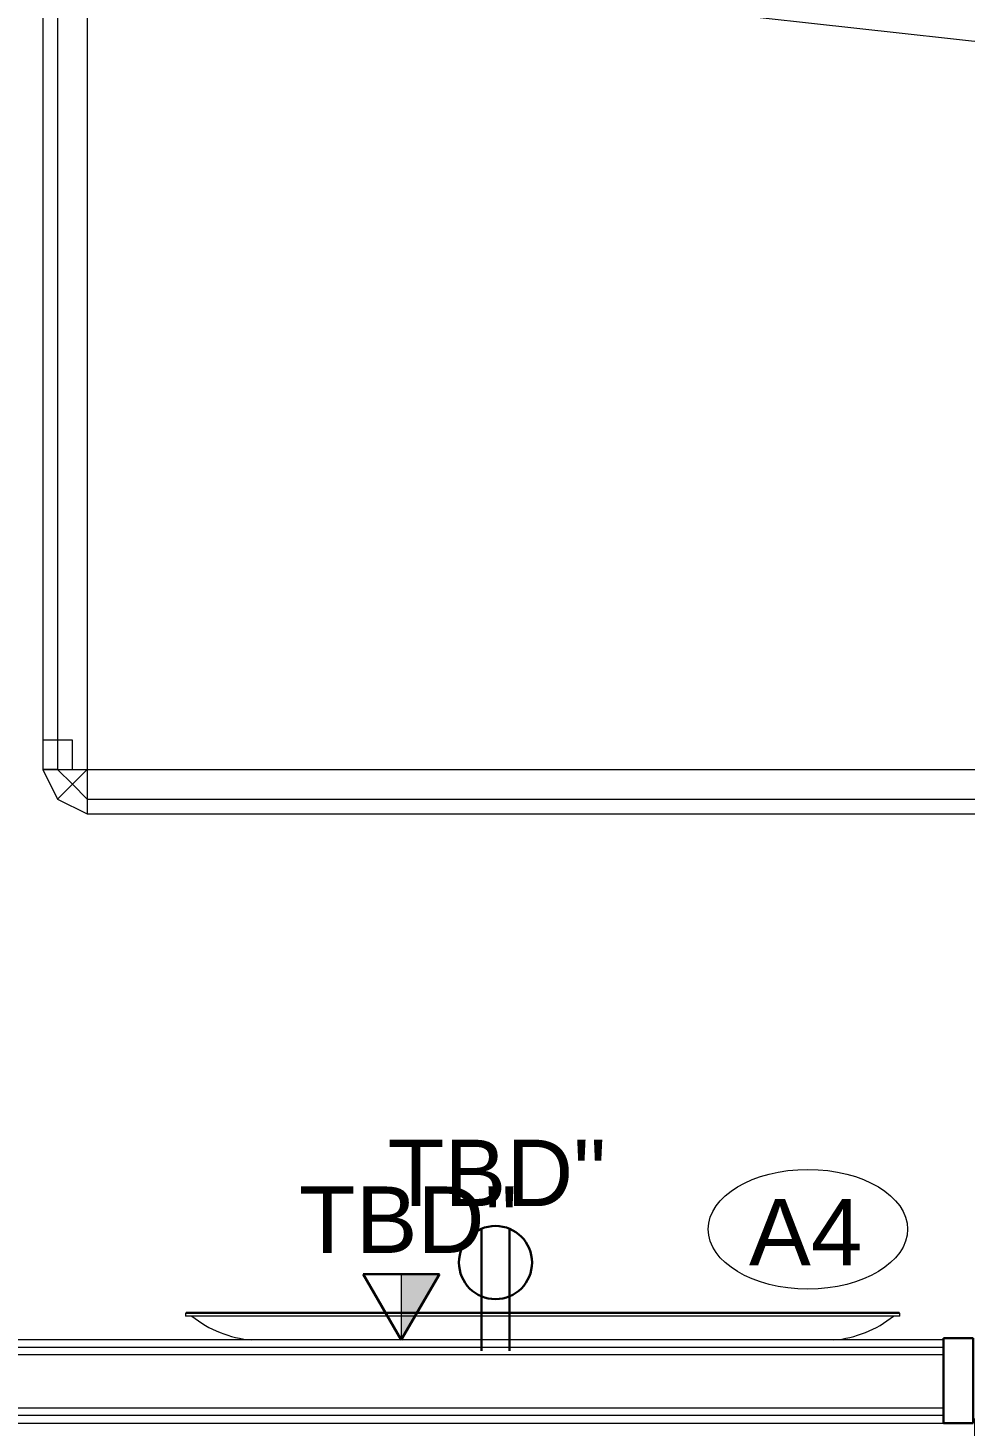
# Model space of a CAD drawing. Header units: inches. Extents: x -1159 to 2819, y -194 to 4438.
# Drawn here: x -979.1 to -915.6, y 137.3 to 232 of the extents above; entities that cross this region are included whole.
import ezdxf

# ---------------------------------------------------------------- set-up
doc = ezdxf.new("R2010")
doc.units = ezdxf.units.IN
doc.header["$MEASUREMENT"] = 0
for name, color, linetype, lineweight in [('A-ANNO-NOTE', 131, 'Continuous', 40), ('A-DOOR', 31, 'Continuous', 18), ('A-DOOR-FRAM', 31, 'Continuous', 30), ('A-WALL', 113, 'Continuous', 18), ('G-IMPT', 8, 'Continuous', 9), ('I-FURN', 30, 'Continuous', 9), ('I-WALL', 2, 'Continuous', 18), ('Q-SPCQ', 91, 'Continuous', 9), ('Q-SPCQ-IDEN', 132, 'Continuous', 9)]:
    doc.layers.add(name, color=color, linetype=linetype, lineweight=lineweight)
doc.styles.add('Arial', font='arial.ttf', dxfattribs={"height": 4.5})
doc.styles.add('Swis721 Lt BT', font='swissl.ttf', dxfattribs={"height": 4.5})

# ---------------------------------------------------------------- blocks, each defined once
blk = doc.blocks.new('Single Flush - D2 3_ X 8_-8252885-3RD FLOOR - POWER _ SIGNAL B')
at = {"layer": 'A-DOOR', "lineweight": 30}
for p, q in [((16.15625, -2.8125), (17.90625, -2.8125)), ((16.15625, -38.625), (16.15625, -2.8125)), ((17.90625, -2.8125), (17.90625, -38.625)), ((17.90625, -38.625), (16.15625, -38.625))]:
    blk.add_line(p, q, dxfattribs=at)
at = {"layer": 'A-DOOR', "lineweight": 9}
blk.add_arc((17.90625, -2.8125), 35.8125, 179.5, 270, dxfattribs=at)
at = {"layer": 'A-DOOR-FRAM'}
for p, q in [((-20, 2.9375), (-20, -2.8125)), ((-20, 2.9375), (-18, 2.9375)), ((-18, 2.9375), (-18, -2.8125)), ((18.000004, 2.9375), (18.000004, -2.8125)), ((18.000004, 2.9375), (20.000004, 2.9375)), ((20.000004, 2.9375), (20.000004, -2.8125)), ((-20, -2.8125), (-18, -2.8125)), ((18.000004, -2.8125), (20.000004, -2.8125))]:
    blk.add_line(p, q, dxfattribs=at)
blk = doc.blocks.new('Bed_761 - 12ZBED05_dwg-V7-3RD FLOOR - POWER _ SIGNAL B')
at = {"layer": 'G-IMPT'}
for p, q in [((0, 78), (0, 0)), ((0, 78), (3, 78)), ((0, 76), (0, 78)), ((0, 78), (0, 76)), ((0, 0), (0, 78)), ((0, 0), (0, 78)), ((0, 78), (3, 78)), ((0, 78), (3, 78)), ((0, 78), (3, 78)), ((3, 78), (3, 0)), ((3, 78), (3, 75)), ((3, 78), (3, 76)), ((3, 78), (3, 76)), ((3, 78), (3, 0)), ((6, 78), (4, 77)), ((6, 78), (4, 77)), ((21, 78), (6, 78)), ((21, 78), (6, 78)), ((6, 77), (6, 78)), ((21, 78), (28, 78)), ((21, 78), (28, 78)), ((21, 77), (21, 78)), ((28, 78), (84, 78)), ((28, 78), (84, 78)), ((28, 78), (28, 77)), ((82, 76), (82, 78)), ((82, 76), (82, 78)), ((82, 78), (84, 78)), ((82, 78), (84, 78)), ((84, 78), (86, 77)), ((84, 78), (86, 77)), ((84, 77), (84, 78)), ((84, 78), (84, 76)), ((84, 78), (84, 76)), ((3, 75), (4, 77)), ((3, 75), (4, 77)), ((5, 76), (4, 77)), ((6, 77), (5, 76)), ((6, 75), (6, 77)), ((21, 77), (6, 77)), ((21, 75), (21, 77)), ((21, 77), (28, 77)), ((28, 77), (28, 75)), ((28, 77), (84, 77)), ((84, 77), (84, 75)), ((84, 77), (85, 76)), ((85, 76), (86, 77)), ((86, 77), (87, 75)), ((86, 77), (87, 75)), ((3, 76), (0, 76)), ((3, 76), (0, 76)), ((4, 75), (5, 76)), ((6, 75), (5, 76)), ((84, 76), (82, 76)), ((84, 76), (82, 76)), ((84, 75), (85, 76)), ((85, 76), (86, 75)), ((3, 75), (3, 3)), ((3, 75), (3, 3)), ((4, 75), (3, 75)), ((3, 75), (3, 3)), ((6, 75), (4, 75)), ((4, 75), (4, 3)), ((21, 75), (6, 75)), ((6, 75), (6, 3)), ((21, 75), (21, 72.5)), ((21, 75), (28, 75)), ((28, 75), (36, 3)), ((28, 75), (84, 75)), ((84, 75), (86, 75)), ((84, 75), (84, 3)), ((86, 75), (87, 75)), ((86, 75), (86, 3)), ((87, 75), (87, 3)), ((87, 75), (87, 3)), ((7, 42.5), (7, 72.5)), ((7, 72.5), (21, 72.5)), ((7, 72.5), (10, 69.5)), ((10, 68.5), (7, 72.5)), ((21, 72.5), (18, 69.5)), ((18, 68.5), (21, 72.5)), ((21, 72.5), (21, 42.5)), ((21, 72.5), (21, 42.5)), ((10, 69.5), (10, 68.5)), ((18, 69.5), (10, 69.5)), ((18, 69.5), (18, 68.5)), ((10, 68.5), (10, 46.5)), ((10, 46.5), (10, 68.5)), ((10, 68.5), (18, 68.5)), ((18, 68.5), (18, 46.5)), ((18, 46.5), (18, 68.5)), ((10, 46.5), (7, 42.5)), ((10, 46.5), (10, 45.5)), ((10, 46.5), (18, 46.5)), ((18, 46.5), (18, 45.5)), ((18, 46.5), (21, 42.5)), ((7, 42.5), (10, 45.5)), ((18, 45.5), (10, 45.5)), ((21, 42.5), (18, 45.5)), ((7, 42.5), (21, 42.5)), ((21, 42.5), (21, 35.5)), ((7, 5.5), (7, 35.5)), ((7, 35.5), (21, 35.5)), ((10, 32.5), (7, 35.5)), ((7, 35.5), (10, 31.5)), ((18, 32.5), (21, 35.5)), ((21, 35.5), (18, 31.5)), ((21, 35.5), (21, 5.5)), ((21, 35.5), (21, 5.5)), ((10, 32.5), (18, 32.5)), ((10, 32.5), (10, 31.5)), ((18, 32.5), (18, 31.5)), ((10, 31.5), (10, 9.5)), ((18, 31.5), (10, 31.5)), ((10, 31.5), (10, 9.5)), ((18, 31.5), (18, 9.5)), ((18, 31.5), (18, 9.5)), ((7, 5.5), (10, 9.5)), ((10, 9.5), (10, 8.5)), ((18, 9.5), (10, 9.5)), ((18, 9.5), (18, 8.5)), ((21, 5.5), (18, 9.5)), ((10, 8.5), (7, 5.5)), ((10, 8.5), (18, 8.5)), ((21, 5.5), (18, 8.5)), ((7, 5.5), (21, 5.5)), ((21, 5.5), (21, 3)), ((4, 1), (3, 3)), ((4, 1), (3, 3)), ((4, 3), (3, 3)), ((3, 3), (3, 0)), ((6, 3), (4, 3)), ((5, 2), (4, 3)), ((6, 3), (5, 2)), ((21, 3), (6, 3)), ((6, 3), (6, 1)), ((21, 3), (21, 1)), ((21, 3), (36, 3)), ((36, 1), (36, 3)), ((36, 3), (84, 3)), ((86, 3), (84, 3)), ((84, 3), (85, 2)), ((84, 3), (84, 1)), ((86, 3), (85, 2)), ((87, 3), (86, 1)), ((87, 3), (86, 1)), ((86, 3), (87, 3)), ((0, 0), (0, 2)), ((0, 0), (0, 2)), ((0, 2), (3, 2)), ((0, 2), (3, 2)), ((3, 2), (3, 0)), ((3, 2), (3, 0)), ((5, 2), (4, 1)), ((6, 1), (5, 2)), ((82, 0), (82, 2)), ((82, 0), (82, 2)), ((82, 2), (84, 2)), ((82, 2), (84, 2)), ((85, 2), (84, 1)), ((84, 2), (84, 0)), ((84, 2), (84, 0)), ((85, 2), (86, 1)), ((6, 0), (4, 1)), ((6, 0), (4, 1)), ((21, 1), (6, 1)), ((6, 1), (6, 0)), ((21, 1), (21, 0)), ((21, 1), (36, 1)), ((36, 1), (36, 0)), ((36, 1), (84, 1)), ((86, 1), (84, 0)), ((86, 1), (84, 0)), ((84, 1), (84, 0)), ((0, 0), (3, 0)), ((3, 0), (0, 0)), ((21, 0), (6, 0)), ((21, 0), (36, 0)), ((36, 0), (84, 0)), ((3, 0), (0, 0)), ((3, 0), (0, 0)), ((21, 0), (6, 0)), ((21, 0), (36, 0)), ((36, 0), (84, 0)), ((84, 0), (82, 0)), ((84, 0), (82, 0))]:
    blk.add_line(p, q, dxfattribs=at)
blk = doc.blocks.new('Bed_761 - Bed_761-V18-3RD FLOOR - POWER _ SIGNAL B')
at = {"extrusion": (0, 0, -1), "zscale": -1, "rotation": 180}
blk.add_blockref('Bed_761 - 12ZBED05_dwg-V7-3RD FLOOR - POWER _ SIGNAL B', (0, 0), dxfattribs=at)
blk = doc.blocks.new('A-Flat_Screen_TV - OLED 55BGP 55_-V59-3RD FLOOR - POWER _ SIGNAL B')
at = {"layer": 'Q-SPCQ'}
for p, q in [((-24.137, 0.062), (24.137, 0.062)), ((-24.137, 0.062), (-24.137, 0)), ((24.137, 0), (24.137, 0.062)), ((-24.199, 0), (24.199, 0)), ((-24.199, 0), (-24.199, -0.188)), ((24.199, -0.188), (-24.199, -0.188)), ((24.199, -0.188), (24.199, 0))]:
    blk.add_line(p, q, dxfattribs=at)
for centre, start, end in [((-19.1, 5.576), 231.03438, 265.3628), ((19.1, 5.576), 274.6372, 308.96562)]:
    blk.add_arc(centre, 7.413, start, end, dxfattribs=at)
blk = doc.blocks.new('Appliance_Specialty Equipment Tag - Standard-3515593-3RD FLOOR - POWER _ SIGNAL B')
at = {"layer": 'Q-SPCQ-IDEN'}
blk.add_ellipse((-0.0499, 0.0037), major_axis=(-0.1406, 0), ratio=0.600473, dxfattribs=at)

msp = doc.modelspace()

# ---------------------------------------------------------------- hatches: boundary and pattern name
at = {"layer": 'A-ANNO-NOTE', "lineweight": 9}
msp.add_hatch(color=256, dxfattribs=at).paths.add_polyline_path([(-953.784, 143.117), (-951.206, 147.583), (-953.784, 147.583)], flags=0)

# ---------------------------------------------------------------- linework, layer by layer
at = {"layer": 'A-ANNO-NOTE', "lineweight": 30}
for p, q in [((-948.363, 142.381), (-948.363, 150.644)), ((-946.447, 142.381), (-946.447, 150.644)), ((-953.784, 143.117), (-956.363, 147.583)), ((-956.363, 147.583), (-951.206, 147.583)), ((-953.784, 143.117), (-951.206, 147.583))]:
    msp.add_line(p, q, dxfattribs=at)
at = {"layer": 'A-ANNO-NOTE', "lineweight": 9}
for p, q in [((-953.784, 143.117), (-951.206, 147.583)), ((-951.206, 147.583), (-953.784, 147.583)), ((-953.784, 147.583), (-953.784, 143.117))]:
    msp.add_line(p, q, dxfattribs=at)
at = {"layer": 'A-ANNO-NOTE', "lineweight": 30}
msp.add_circle((-947.405, 148.362), 2.475, dxfattribs=at)
at = {"layer": 'A-WALL'}
for p, q in [((-917.062, 142.617), (-1015.062, 142.617)), ((-917.062, 142.117), (-1015.062, 142.117)), ((-917.062, 138.492), (-1015.062, 138.492)), ((-917.062, 137.992), (-1015.062, 137.992))]:
    msp.add_line(p, q, dxfattribs=at)
at = {"layer": 'I-WALL'}
for p, q in [((-917.062, 143.117), (-1004.062, 143.117)), ((-917.062, 137.492), (-917.062, 143.117)), ((-1015.062, 137.492), (-917.062, 137.492))]:
    msp.add_line(p, q, dxfattribs=at)

# ---------------------------------------------------------------- block references
at = {"layer": 'A-DOOR'}
msp.add_blockref('Single Flush - D2 3_ X 8_-8252885-3RD FLOOR - POWER _ SIGNAL B', (-897.062, 140.304), dxfattribs=at)
at = {"layer": 'I-FURN', "rotation": 269.9999999999991}
msp.add_blockref('Bed_761 - Bed_761-V18-3RD FLOOR - POWER _ SIGNAL B', (-900.062, 265.749), dxfattribs=at)
at = {"layer": 'Q-SPCQ'}
msp.add_blockref('A-Flat_Screen_TV - OLED 55BGP 55_-V59-3RD FLOOR - POWER _ SIGNAL B', (-944.208, 144.929), dxfattribs=at)
at = {"layer": 'Q-SPCQ-IDEN', "xscale": 47.99999999999997, "yscale": 47.99999999999997, "zscale": 47.99999999999997}
msp.add_blockref('Appliance_Specialty Equipment Tag - Standard-3515593-3RD FLOOR - POWER _ SIGNAL B', (-923.85, 150.442), dxfattribs=at)

# ---------------------------------------------------------------- texts
at = {"layer": 'A-ANNO-NOTE', "lineweight": 9, "char_height": 4.5, "width": 16.665, "attachment_point": 1, "style": 'Swis721 Lt BT'}
for insert in [(-954.709, 156.683), (-960.72, 153.514)]:
    msp.add_mtext('TBD"', dxfattribs=dict(at, insert=insert))
at = {"layer": 'Q-SPCQ-IDEN', "insert": (-930.239, 152.671), "char_height": 4.5, "width": 9.393, "attachment_point": 1, "style": 'Arial'}
msp.add_mtext('A4', dxfattribs=at)

doc.saveas('drawing.dxf')
